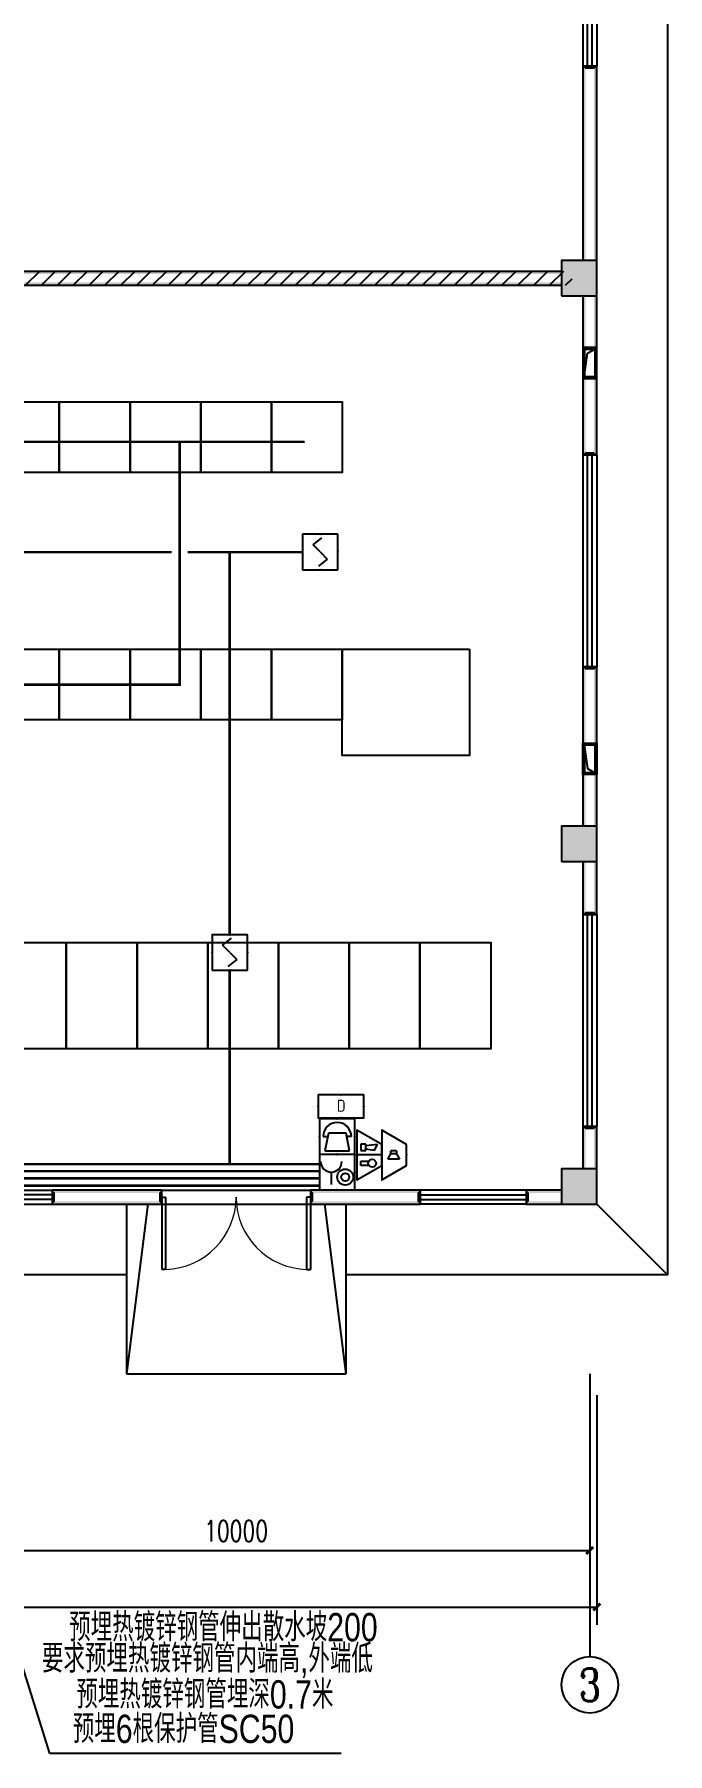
# Model space of a CAD drawing. Extents: x 5211311 to 5622788, y -441754 to -251897.
# Drawn here: x 5551822 to 5560773, y -405809 to -381486 of the extents above; entities that cross this region are included whole.
import ezdxf
from ezdxf.enums import TextEntityAlignment as Align

# ---------------------------------------------------------------- set-up
doc = ezdxf.new("R2010")
doc.units = 0
doc.header["$LTSCALE"] = 1000
doc.header["$MEASUREMENT"] = 0
doc.linetypes.add('DASH', pattern=[0.35, 0.25, -0.1])
doc.linetypes.add('DOTE', pattern=[2.42, 2, -0.2, 0.02, -0.2])
doc.layers.get('0').update_dxf_attribs({"linetype": 'CONTINUOUS'})
doc.layers.get('Defpoints').update_dxf_attribs({"linetype": 'CONTINUOUS'})
for name, color, linetype in [('AXIS_TEXT', 7, 'CONTINUOUS'), ('EQUIP-消防', 3, 'CONTINUOUS'), ('PUB_HATCH', 8, 'CONTINUOUS'), ('WIRE-消防', 5, 'CONTINUOUS'), ('WIRE-照明', 1, 'CONTINUOUS'), ('建筑底图', 251, 'CONTINUOUS'), ('电气', 3, 'CONTINUOUS')]:
    doc.layers.add(name, color=color, linetype=linetype)
doc.styles.add('_TCH_AXIS', font='COMPLEX', dxfattribs={"bigfont": 'GBCBIG'})
doc.styles.add('_TCH_DIM_T3', font='SIMPLEX', dxfattribs={"width": 0.705882, "bigfont": 'GBCBIG'})
doc.styles.add('COMPLEX', font='COMPLEX')
doc.styles.add('SCEI', font='hdtxt.shx', dxfattribs={"width": 0.8, "height": 400, "bigfont": 'hdhztxt.shx'})
doc.styles.get("Standard").update_dxf_attribs({"font": 'GBENOR', "bigfont": 'GBCBIG'})
doc.styles.add('TG_LINETYPE', font='SIMPLEX', dxfattribs={"width": 0.8, "height": 3, "bigfont": 'HZTXT'})
doc.linetypes.add('TG_BC', pattern='A,2,-0.85,["BC",TG_LINETYPE,S=0.1,R=0,X=-0.65,Y=-0.15],0', length=2.85)
doc.linetypes.add('TG_F', pattern='A,2,-0.4,["F",TG_LINETYPE,S=0.1,R=0,X=-0.28,Y=-0.15],0', length=2.4)
doc.dimstyles.new('_TCH_ARCH&&100', dxfattribs={"dimtxt": 297.5, "dimasz": 100, "dimexe": 250, "dimexo": 300, "dimgap": 126.25, "dimtad": 1, "dimdec": 0, "dimzin": 0, "dimdsep": 46, "dimtxsty": '_TCH_DIM_T3', "dimblk": 'ARCHTICK', "dimcen": 0.09, "dimclrt": 7, "dimazin": 2, "dimtfac": 1, "dimtdec": 0, "dimtix": 1, "dimtmove": 2, "dimatfit": 3, "dimfxl": 0, "dimtolj": 1, "dimtzin": 0, "dimarcsym": 0})

# ---------------------------------------------------------------- blocks, each defined once
blk = doc.blocks.new('$TCHSYS$WIN2D')
for p, q in [((-0.5, 0.5), (0.5, 0.5)), ((-0.5, 0.5), (-0.5, -0.5)), ((0.5, 0.5), (0.5, -0.5)), ((0.5, 0.1667), (-0.5, 0.1667)), ((0.5, -0.1667), (-0.5, -0.1667)), ((-0.5, -0.5), (0.5, -0.5))]:
    blk.add_line(p, q)
blk = doc.blocks.new('$DorLib2D$00000002')
for p, q in [((-0.5, 0), (-0.5, 0.4875)), ((-0.475, 0.4875), (-0.5, 0.4875)), ((-0.475, 0), (-0.475, 0.4875)), ((0.475, 0), (0.475, 0.4875)), ((0.475, 0.4875), (0.5, 0.4875)), ((0.5, 0), (0.5, 0.4875)), ((-0.5, 0), (-0.475, 0)), ((0.5, 0), (0.475, 0))]:
    blk.add_line(p, q)
at = {"lineweight": 13}
for centre, start, end in [((-0.4875, 0), 0, 88.53072), ((0.4875, 0), 91.46928, 180)]:
    blk.add_arc(centre, 0.4875, start, end, dxfattribs=at)
blk = doc.blocks.new('_FZH')
blk.add_lwpolyline([(-0.5, -0.5), (0.5, -0.5), (0.5, 0.5), (-0.5, 0.5)], close=True)
at = {"layer": 'PUB_HATCH'}
blk.add_solid([(-0.5, -0.5), (0.5, -0.5), (-0.5, 0.5), (0.5, 0.5)], dxfattribs=at)
blk = doc.blocks.new('_ArchTick')
at = {"color": 0, "linetype": 'ByBlock', "const_width": 0.4}
blk.add_lwpolyline([(-0.5, -0.5), (0.5, 0.5)], dxfattribs=at)
blk = doc.blocks.new('*D130')
at = {"layer": 'Defpoints', "color": 0, "transparency": 16777216}
for p in [(5549673, -400436), (5559673, -400436), (5559673, -402936)]:
    blk.add_point(p, dxfattribs=at)
at = {"layer": '建筑底图', "color": 0, "lineweight": -2, "transparency": 16777216}
for p, q in [((5549673, -400736), (5549673, -403186)), ((5559673, -400736), (5559673, -403186)), ((5549673, -402936), (5559673, -402936))]:
    blk.add_line(p, q, dxfattribs=at)
at = {"layer": '建筑底图', "color": 0, "lineweight": -2, "transparency": 16777216, "xscale": 100, "yscale": 100, "zscale": 100, "rotation": 180}
blk.add_blockref('_ArchTick', (5549673, -402936), dxfattribs=at)
at = {"layer": '建筑底图', "color": 0, "lineweight": -2, "transparency": 16777216, "xscale": 100, "yscale": 100, "zscale": 100}
blk.add_blockref('_ArchTick', (5559673, -402936), dxfattribs=at)
at = {"layer": '建筑底图', "color": 7, "transparency": 16777216, "insert": (5554673, -402661), "char_height": 297.5, "attachment_point": 5, "style": '_TCH_DIM_T3'}
blk.add_mtext('\\A1;10000', dxfattribs=at)
blk = doc.blocks.new('*D131')
at = {"layer": 'Defpoints', "color": 0, "transparency": 16777216}
for p in [(5541573, -400436), (5559773, -400436), (5559773, -403736)]:
    blk.add_point(p, dxfattribs=at)
at = {"layer": '建筑底图', "color": 0, "lineweight": -2, "transparency": 16777216}
for p, q in [((5541573, -400736), (5541573, -403986)), ((5559773, -400736), (5559773, -403986)), ((5541573, -403736), (5559773, -403736))]:
    blk.add_line(p, q, dxfattribs=at)
at = {"layer": '建筑底图', "color": 0, "lineweight": -2, "transparency": 16777216, "xscale": 100, "yscale": 100, "zscale": 100, "rotation": 180}
blk.add_blockref('_ArchTick', (5541573, -403736), dxfattribs=at)
at = {"layer": '建筑底图', "color": 0, "lineweight": -2, "transparency": 16777216, "xscale": 100, "yscale": 100, "zscale": 100}
blk.add_blockref('_ArchTick', (5559773, -403736), dxfattribs=at)
at = {"layer": '建筑底图', "color": 7, "transparency": 16777216, "insert": (5550673, -403461), "char_height": 297.5, "attachment_point": 5, "style": '_TCH_DIM_T3'}
blk.add_mtext('\\A1;18200', dxfattribs=at)
blk = doc.blocks.new('_AXISO')
blk.add_circle((0, 0), 0.5)
at = {"layer": 'AXIS_TEXT', "style": 'COMPLEX', "width": 1.041667}
blk.add_attdef('A', text='', height=0.56, dxfattribs=at).set_placement((-0.25, -0.28), (0.25, -0.28), align=Align.FIT)
blk = doc.blocks.new('$equip$00002679')
for p, q in [((-0.3, 0.699), (-0.703, 0)), ((-0.264, 0.249), (-0.304, 0.569)), ((-0.304, 0.569), (-0.128, 0.489)), ((0.3, 0.699), (-0.3, 0.699)), ((0.3, 0.699), (-0.3, 0.699)), ((-0.128, 0.489), (-0.168, 0.249)), ((0, 0.699), (0, 0)), ((0.703, 0), (0.3, 0.699)), ((-0.703, 0), (0.703, 0)), ((-0.304, 0.249), (-0.304, 0.113)), ((-0.128, 0.249), (-0.304, 0.249)), ((-0.304, 0.113), (-0.128, 0.113)), ((-0.128, 0.113), (-0.128, 0.249)), ((0.174, 0.11), (0.174, 0.338)), ((0.294, 0.11), (0.174, 0.11)), ((0.294, 0.338), (0.294, 0.11))]:
    blk.add_line(p, q)
at = {"const_width": 0.04}
for points in [[(-0.299, 0.699), (0.301, 0.699), (0.703, 0), (-0.702, 0), (-0.299, 0.699), (0.301, 0.699)], [(-0.3, 0.699), (0.3, 0.699), (0.703, 0), (-0.703, 0), (-0.3, 0.699), (0.3, 0.699)]]:
    blk.add_lwpolyline(points, dxfattribs=at)
blk.add_circle((0.234, 0.43), 0.111)
for p in [(0, 0.699), (-0.501, 0.349), (0, 0), (0.502, 0.349)]:
    blk.add_point(p)
at = {"color": 7, "flags": 1}
for tag, height, p in [('B', 0.4, (0.961, 0.299)), ('A', 0.00002, (0, 0))]:
    blk.add_attdef(tag, text='', height=height, dxfattribs=at).set_placement(p, align=Align.MIDDLE_CENTER)
blk = doc.blocks.new('$equip$00002677')
for p, q in [((-0.3, 0.699), (-0.703, 0)), ((0.3, 0.699), (-0.3, 0.699)), ((-0.036, 0.421), (0.118, 0.503)), ((0.118, 0.503), (0.118, 0.173)), ((0.703, 0), (0.3, 0.699)), ((-0.703, 0), (0.703, 0)), ((-0.117, 0.421), (-0.117, 0.26)), ((-0.117, 0.421), (-0.036, 0.421)), ((-0.036, 0.26), (-0.117, 0.26)), ((-0.036, 0.421), (-0.036, 0.26)), ((0.118, 0.173), (-0.036, 0.26))]:
    blk.add_line(p, q)
at = {"const_width": 0.04}
blk.add_lwpolyline([(-0.3, 0.699), (0.3, 0.699), (0.703, 0), (-0.703, 0), (-0.3, 0.699), (0.3, 0.699)], dxfattribs=at)
blk.add_lwpolyline([(-0.3, 0.699), (0.3, 0.699), (0.703, 0), (-0.703, 0), (-0.3, 0.699), (0.3, 0.699)], dxfattribs=at)
for p in [(0, 0.699), (-0.501, 0.349), (0, 0), (0.502, 0.349)]:
    blk.add_point(p)
at = {"color": 7, "flags": 1}
for tag, height, p in [('B', 0.4, (0.961, 0.299)), ('A', 0.00002, (0, 0))]:
    blk.add_attdef(tag, text='', height=height, dxfattribs=at).set_placement(p, align=Align.MIDDLE_CENTER)
blk = doc.blocks.new('$equip$00002658')
for p, q in [((0.5, 1), (-0.5, 1)), ((-0.5, 1), (-0.5, 0)), ((0.5, 0), (0.5, 1)), ((-0.4, 0.5), (-0.27, 0.5)), ((-0.25, 0.6), (-0.35, 0.1)), ((0.25, 0.6), (-0.25, 0.6)), ((0.35, 0.1), (0.25, 0.6)), ((0.4, 0.5), (0.27, 0.5)), ((-0.5, 0), (0.5, 0)), ((-0.35, 0.1), (0.35, 0.1))]:
    blk.add_line(p, q)
at = {"const_width": 0.04}
blk.add_lwpolyline([(-0.5, 1), (0.5, 1), (0.5, 0), (-0.5, 0), (-0.5, 1), (0.5, 1)], dxfattribs=at)
blk.add_arc((0, 0.5), 0.4, 0, 180)
for p in [(0, 1), (-0.5, 0.5), (0.5, 0.5), (0, 0)]:
    blk.add_point(p)
at = {"color": 7, "flags": 1}
for tag, height, p in [('B', 0.4, (0.762, 0.292)), ('A', 0.00002, (0, 0))]:
    blk.add_attdef(tag, text='', height=height, dxfattribs=at).set_placement(p, align=Align.MIDDLE_CENTER)
blk = doc.blocks.new('$equip$00002655')
for p, q in [((-0.5, 1), (-0.5, 0)), ((0.5, 1), (-0.5, 1)), ((0.5, 0), (0.5, 1)), ((-0.169, 0.5), (-0.169, 0.15)), ((-0.5, 0), (0.5, 0))]:
    blk.add_line(p, q)
at = {"const_width": 0.04}
blk.add_lwpolyline([(-0.5, 1), (0.5, 1), (0.5, 0), (-0.5, 0), (-0.5, 1), (0.5, 1)], dxfattribs=at)
for radius in [0.226, 0.113]:
    blk.add_circle((0.227, 0.36), radius)
blk.add_arc((-0.169, 0.8), 0.3, 180, 0)
for p in [(0, 1), (-0.5, 0.5), (0.5, 0.5), (0, 0)]:
    blk.add_point(p)
at = {"color": 7, "flags": 1}
for tag, height, p in [('B', 0.4, (0.762, 0.292)), ('A', 0.00002, (0, 0))]:
    blk.add_attdef(tag, text='', height=height, dxfattribs=at).set_placement(p, align=Align.MIDDLE_CENTER)
blk = doc.blocks.new('$equip$00002778')
for p, q in [((0.65, 0.65), (-0.65, 0.65)), ((-0.65, 0.65), (-0.65, 0)), ((0.65, 0), (0.65, 0.65)), ((-0.65, 0), (0.65, 0))]:
    blk.add_line(p, q)
at = {"const_width": 0.04}
blk.add_lwpolyline([(-0.65, 0.65), (-0.65, 0), (0.65, 0), (0.65, 0.65), (-0.65, 0.65), (-0.65, 0)], dxfattribs=at)
for p in [(0, 0.65), (-0.65, 0.325), (0, 0), (0.65, 0.325)]:
    blk.add_point(p)
at = {"color": 7}
blk.add_attdef('$TEXT$', text='', height=0.34, dxfattribs=at).set_placement((0.006, 0.343), align=Align.MIDDLE_CENTER)
at = {"color": 7, "flags": 1}
for tag, height, p in [('A', 0.00002, (0, 0)), ('B', 0.4, (0.905, 0.246))]:
    blk.add_attdef(tag, text='', height=height, dxfattribs=at).set_placement(p, align=Align.MIDDLE_CENTER)
blk = doc.blocks.new('$equip$00002649')
for p, q in [((-0.5, 0.5), (-0.5, -0.5)), ((0.5, 0.5), (-0.5, 0.5)), ((0.5, -0.5), (0.5, 0.5)), ((-0.2, 0.2), (0.05, 0.4)), ((0, 0), (-0.2, 0.2)), ((0, 0), (0.2, -0.2)), ((0.2, -0.2), (-0.05, -0.4)), ((-0.5, -0.5), (0.5, -0.5))]:
    blk.add_line(p, q)
at = {"const_width": 0.04}
blk.add_lwpolyline([(-0.5, 0.5), (0.5, 0.5), (0.5, -0.5), (-0.5, -0.5), (-0.5, 0.5), (0.5, 0.5)], dxfattribs=at)
for p in [(0, 0.5), (-0.5, 0), (0.5, 0), (0, -0.5)]:
    blk.add_point(p)
at = {"color": 7, "flags": 1}
for tag, height, p in [('A', 0.00002, (0, 0)), ('B', 0.4, (0.762, -0.208))]:
    blk.add_attdef(tag, text='', height=height, dxfattribs=at).set_placement(p, align=Align.MIDDLE_CENTER)

msp = doc.modelspace()

# ---------------------------------------------------------------- hatches: boundary and pattern name
at = {"layer": '建筑底图'}
for points in [[(5559773, -381935.6), (5559573, -381935.6), (5559613, -381975.6), (5559733, -381975.6)], [(5559573, -384685.6), (5559613, -384685.6), (5559613, -381975.6), (5559573, -381935.6)], [(5559733, -384685.6), (5559773, -384685.6), (5559773, -381935.6), (5559733, -381975.6)], [(5559773, -384685.6), (5559273, -384685.6), (5559313, -384725.6), (5559733, -384725.6)], [(5559273, -384685.6), (5559273, -385185.6), (5559313, -385145.6), (5559313, -384725.6)], [(5559773, -385185.6), (5559773, -384685.6), (5559733, -384725.6), (5559733, -385145.6)], [(5559273, -384875.6), (5559273, -384835.6), (5549923, -384835.6), (5549923, -384875.6)], [(5559273, -385035.6), (5559273, -384995.6), (5549923, -384995.6), (5549923, -385035.6)], [(5559273, -385185.6), (5559773, -385185.6), (5559733, -385145.6), (5559313, -385145.6)], [(5559613, -385185.6), (5559573, -385185.6), (5559573, -387435.6), (5559613, -387395.6)], [(5559773, -385185.6), (5559733, -385185.6), (5559733, -387395.6), (5559773, -387435.6)], [(5559573, -387435.6), (5559773, -387435.6), (5559733, -387395.6), (5559613, -387395.6)], [(5559773, -390435.6), (5559573, -390435.6), (5559613, -390475.6), (5559733, -390475.6)], [(5559573, -392685.6), (5559613, -392685.6), (5559613, -390475.6), (5559573, -390435.6)], [(5559733, -392685.6), (5559773, -392685.6), (5559773, -390435.6), (5559733, -390475.6)], [(5559773, -392685.6), (5559273, -392685.6), (5559313, -392725.6), (5559733, -392725.6)], [(5559273, -392685.6), (5559273, -393185.6), (5559313, -393145.6), (5559313, -392725.6)], [(5559773, -393185.6), (5559773, -392685.6), (5559733, -392725.6), (5559733, -393145.6)], [(5559273, -393185.6), (5559773, -393185.6), (5559733, -393145.6), (5559313, -393145.6)], [(5559613, -393185.6), (5559573, -393185.6), (5559573, -393935.6), (5559613, -393895.6)], [(5559773, -393185.6), (5559733, -393185.6), (5559733, -393895.6), (5559773, -393935.6)], [(5559573, -393935.6), (5559773, -393935.6), (5559733, -393895.6), (5559613, -393895.6)], [(5559773, -396935.6), (5559573, -396935.6), (5559613, -396975.6), (5559733, -396975.6)], [(5559573, -397535.6), (5559613, -397535.6), (5559613, -396975.6), (5559573, -396935.6)], [(5559733, -397535.6), (5559773, -397535.6), (5559773, -396935.6), (5559733, -396975.6)], [(5559773, -397535.6), (5559273, -397535.6), (5559313, -397575.6), (5559733, -397575.6)], [(5559273, -397535.6), (5559273, -398035.6), (5559313, -397995.6), (5559313, -397575.6)], [(5559773, -398035.6), (5559773, -397535.6), (5559733, -397575.6), (5559733, -397995.6)], [(5553623, -397835.6), (5552073, -397835.6), (5552113, -397875.6), (5553583, -397875.6)], [(5552073, -397835.6), (5552073, -398035.6), (5552113, -397995.6), (5552113, -397875.6)], [(5553623, -398035.6), (5553623, -397835.6), (5553583, -397875.6), (5553583, -397995.6)], [(5557273, -397835.6), (5555723, -397835.6), (5555763, -397875.6), (5557233, -397875.6)], [(5555723, -397835.6), (5555723, -398035.6), (5555763, -397995.6), (5555763, -397875.6)], [(5557273, -398035.6), (5557273, -397835.6), (5557233, -397875.6), (5557233, -397995.6)], [(5559273, -397875.6), (5559273, -397835.6), (5558773, -397835.6), (5558813, -397875.6)], [(5558773, -397835.6), (5558773, -398035.6), (5558813, -397995.6), (5558813, -397875.6)], [(5552073, -398035.6), (5553623, -398035.6), (5553583, -397995.6), (5552113, -397995.6)], [(5555723, -398035.6), (5557273, -398035.6), (5557233, -397995.6), (5555763, -397995.6)], [(5559273, -398035.6), (5559273, -397995.6), (5558813, -397995.6), (5558773, -398035.6)], [(5559273, -398035.6), (5559773, -398035.6), (5559733, -397995.6), (5559313, -397995.6)]]:
    msp.add_hatch(color=256, dxfattribs=at).paths.add_polyline_path(points)
h = msp.add_hatch(dxfattribs=at)
h.set_pattern_fill('ANSI31', color=256, scale=100)
h.set_pattern_definition([(45, (-5205293.82, 233264.1), (-112.2532015, 112.2532015), [])])
h.paths.add_polyline_path([(5549423, -384835.6), (5541923, -384835.6), (5541923, -385035.6), (5549423, -385035.6)])
h.paths.add_polyline_path([(5549923, -385035.6), (5559423, -385035.6), (5559423, -384835.6), (5549923, -384835.6)], flags=16)

# ---------------------------------------------------------------- linework, layer by layer
at = {"color": 3}
for p, q in [((5552042.1, -405809.2), (5550376.5, -400506)), ((5556158.7, -405809.2), (5552042.1, -405809.2))]:
    msp.add_line(p, q, dxfattribs=at)
at = {"color": 0}
for points in [[(5551174.1, -386685.6), (5552174.1, -386685.6), (5552174.1, -387685.6), (5551174.1, -387685.6)], [(5552174.1, -386685.6), (5553174.1, -386685.6), (5553174.1, -387685.6), (5552174.1, -387685.6)], [(5553174.1, -386685.6), (5554174.1, -386685.6), (5554174.1, -387685.6), (5553174.1, -387685.6)], [(5554174.1, -386685.6), (5555174.1, -386685.6), (5555174.1, -387685.6), (5554174.1, -387685.6)], [(5555174.1, -386685.6), (5556174.1, -386685.6), (5556174.1, -387685.6), (5555174.1, -387685.6)], [(5551174.1, -390185.6), (5552174.1, -390185.6), (5552174.1, -391185.6), (5551174.1, -391185.6)], [(5552174.1, -390185.6), (5553174.1, -390185.6), (5553174.1, -391185.6), (5552174.1, -391185.6)], [(5553174.1, -390185.6), (5554174.1, -390185.6), (5554174.1, -391185.6), (5553174.1, -391185.6)], [(5554174.1, -390185.6), (5555174.1, -390185.6), (5555174.1, -391185.6), (5554174.1, -391185.6)], [(5555174.1, -390185.6), (5556174.1, -390185.6), (5556174.1, -391185.6), (5555174.1, -391185.6)], [(5557974.1, -390185.6), (5557974.1, -391685.6), (5556174.1, -391685.6), (5556174.1, -390185.6)], [(5551272.6, -394335.9), (5552272.6, -394335.9), (5552272.6, -395835.9), (5551272.6, -395835.9)], [(5552272.6, -394335.9), (5553272.6, -394335.9), (5553272.6, -395835.9), (5552272.6, -395835.9)], [(5553272.6, -394335.9), (5554272.6, -394335.9), (5554272.6, -395835.9), (5553272.6, -395835.9)], [(5554272.6, -394335.9), (5555272.6, -394335.9), (5555272.6, -395835.9), (5554272.6, -395835.9)], [(5555272.6, -394335.9), (5556272.6, -394335.9), (5556272.6, -395835.9), (5555272.6, -395835.9)], [(5556272.6, -394335.9), (5557272.6, -394335.9), (5557272.6, -395835.9), (5556272.6, -395835.9)], [(5557272.6, -394335.9), (5558272.6, -394335.9), (5558272.6, -395835.9), (5557272.6, -395835.9)]]:
    msp.add_lwpolyline(points, close=True, dxfattribs=at)
at = {"layer": 'WIRE-消防', "color": 6, "linetype": 'DOTE', "const_width": 35}
for points in [[(5555641.6, -387249.2), (5543534.8, -387249.2)], [(5543656.5, -390685.6), (5553875.9, -390685.6), (5553875.9, -387249.2)]]:
    msp.add_lwpolyline(points, dxfattribs=at)
at = {"layer": 'WIRE-消防', "color": 5, "linetype": 'Continuous', "const_width": 35}
for points in [[(5550976.3, -388811.8), (5553763.4, -388811.8)], [(5553988.4, -388811.8), (5555612.2, -388811.8)], [(5554582.8, -394223.2), (5554582.8, -388811.8)], [(5554582.8, -397469.4), (5554582.8, -394723.2)], [(5550703.2, -397469.4), (5555852.8, -397469.4)]]:
    msp.add_lwpolyline(points, dxfattribs=at)
at = {"layer": 'WIRE-消防', "color": 3, "linetype": 'TG_F', "const_width": 35}
msp.add_lwpolyline([(5550703.2, -397669.6), (5555852.8, -397669.6)], dxfattribs=at)
at = {"layer": 'WIRE-照明', "color": 1, "linetype": 'DASH', "const_width": 35}
msp.add_lwpolyline([(5550703.2, -397569.5), (5555852.8, -397569.5)], dxfattribs=at)
at = {"layer": 'WIRE-照明', "color": 4, "linetype": 'TG_BC', "const_width": 35}
msp.add_lwpolyline([(5555852.8, -397774.1), (5550703.2, -397774.1)], dxfattribs=at)
at = {"layer": '建筑底图'}
for p, q in [((5559773, -381935.6), (5559573, -381935.6)), ((5559573, -381935.6), (5559573, -384685.6)), ((5559773, -384685.6), (5559773, -381935.6)), ((5549923, -384835.6), (5559273, -384835.6)), ((5549923, -385035.6), (5559273, -385035.6)), ((5559573, -385185.6), (5559573, -387435.6)), ((5559773, -387435.6), (5559773, -385185.6)), ((5559573, -387435.6), (5559773, -387435.6)), ((5559773, -390435.6), (5559573, -390435.6)), ((5559573, -390435.6), (5559573, -392685.6)), ((5559773, -392685.6), (5559773, -390435.6)), ((5559573, -393185.6), (5559573, -393935.6)), ((5559773, -393935.6), (5559773, -393185.6)), ((5559573, -393935.6), (5559773, -393935.6)), ((5559773, -396935.6), (5559573, -396935.6)), ((5559573, -396935.6), (5559573, -397535.6)), ((5559773, -397535.6), (5559773, -396935.6)), ((5553623, -397835.6), (5552073, -397835.6)), ((5552073, -397835.6), (5552073, -398035.6)), ((5553623, -397835.6), (5555723, -397835.6)), ((5553623, -398035.6), (5553623, -397835.6)), ((5557273, -397835.6), (5555723, -397835.6)), ((5555723, -397835.6), (5555723, -398035.6)), ((5557273, -398035.6), (5557273, -397835.6)), ((5559273, -397835.6), (5558773, -397835.6)), ((5558773, -397835.6), (5558773, -398035.6)), ((5552073, -398035.6), (5553623, -398035.6)), ((5553423, -398035.6), (5553123, -400435.6)), ((5553123, -398035.6), (5553123, -400435.6)), ((5553623, -398035.6), (5555723, -398035.6)), ((5555723, -398035.6), (5557273, -398035.6)), ((5555923, -398035.6), (5556223, -400435.6)), ((5556223, -398035.6), (5556223, -400435.6)), ((5558773, -398035.6), (5559273, -398035.6)), ((5559773, -398035.6), (5560773, -399035.6)), ((5553123, -400435.6), (5556223, -400435.6)), ((5559673, -400435.6), (5559673, -404435.6))]:
    msp.add_line(p, q, dxfattribs=at)
for points in [[(5540573, -378885.6), (5540573, -374835.6), (5560773, -374835.6), (5560773, -399035.6), (5556223, -399035.6)], [(5559773, -386355.6), (5559773, -385915.6), (5559573, -385915.6), (5559573, -386355.6), (5559773, -386355.6)], [(5559593, -386335.6), (5559639.5, -385997.5), (5559753, -385935.6)], [(5559773, -391515.6), (5559773, -391955.6), (5559573, -391955.6), (5559573, -391515.6), (5559773, -391515.6)], [(5559593, -391535.6), (5559639.5, -391873.7), (5559753, -391935.6)], [(5553123, -399035.6), (5547223, -399035.6)]]:
    msp.add_lwpolyline(points, dxfattribs=at)
at = {"layer": '建筑底图', "const_width": 40}
for points in [[(5559753, -386335.6), (5559753, -385935.6), (5559593, -385935.6), (5559593, -386335.6)], [(5559753, -391535.6), (5559753, -391935.6), (5559593, -391935.6), (5559593, -391535.6)]]:
    msp.add_lwpolyline(points, close=True, dxfattribs=at)

# ---------------------------------------------------------------- block references
at = {"layer": 'EQUIP-消防', "xscale": 500, "yscale": 500, "zscale": 500}
for name, p in [('$equip$00002649', (5555862.2, -388808.8)), ('$equip$00002649', (5554582.8, -394473.2)), ('$equip$00002658', (5556102.6, -397329.8)), ('$equip$00002655', (5556102.8, -397832.1))]:
    msp.add_blockref(name, p, dxfattribs=at)
msp.add_blockref('$equip$00002778', (5556155.9, -396815.5), dxfattribs=at).add_auto_attribs({'$TEXT$': 'D'})
at = {"layer": 'EQUIP-消防', "xscale": 500, "yscale": 500, "zscale": 500, "rotation": 270}
for name, p in [('$equip$00002679', (5556382.1, -397339.6)), ('$equip$00002677', (5556731.4, -397339.7))]:
    msp.add_blockref(name, p, dxfattribs=at)
at = {"layer": '建筑底图', "xscale": 3000, "yscale": -200, "zscale": 3000}
for p, rotation in [((5559673, -380435.6), 269.9999999999763), ((5559673, -388935.6), 269.9999999999733), ((5559673, -395435.6), 269.9999999999786)]:
    msp.add_blockref('$TCHSYS$WIN2D', p, dxfattribs=dict(at, rotation=rotation))
at = {"layer": '建筑底图'}
for name, p, xscale, yscale, zscale in [('_FZH', (5559523, -384935.6), 500, 500, 500), ('_FZH', (5559523, -392935.6), 500, 500, 500), ('_FZH', (5559523, -397785.6), 500, 500, 500), ('$TCHSYS$WIN2D', (5551323, -397935.6), 1500, 200, 1500), ('$TCHSYS$WIN2D', (5558023, -397935.6), -1500, 200, -1500), ('$DorLib2D$00000002', (5554673, -397935.6), -2100, -2100, -2100)]:
    msp.add_blockref(name, p, dxfattribs=dict(at, xscale=xscale, yscale=yscale, zscale=zscale))
ref = msp.add_blockref('_AXISO', (5559673, -404835.6), dxfattribs=dict(at, xscale=800, yscale=800, zscale=800))
ref.add_attrib('A', '3', dxfattribs={"layer": 'AXIS_TEXT', "color": 0, "height": 465.9, "style": '_TCH_AXIS'}).set_placement((5559517.7, -405068.6), (5559828.4, -405068.6), align=Align.FIT)

# ---------------------------------------------------------------- texts
at = {"layer": '电气', "color": 6, "linetype": 'Continuous', "style": 'SCEI', "width": 0.8}
for s, p in [('预埋热镀锌钢管伸出散水坡200', (5552313.2, -404220.1)), ('要求预埋热镀锌钢管内端高,外端低', (5551928.1, -404663.3)), ('预埋热镀锌钢管埋深0.7米', (5552414.7, -405171)), ('预埋6根保护管SC50', (5552364, -405658.6))]:
    msp.add_text(s, height=400, dxfattribs=at).set_placement(p)

# ---------------------------------------------------------------- dimensions: what is measured, and where the dimension line sits
at = {"layer": '建筑底图'}
for p1, p2, distance, picture, middle in [((5541573, -400435.6), (5559773, -400435.6), -3300, '*D131', (5550673, -403460.6)), ((5549673, -400435.6), (5559673, -400435.6), -2500, '*D130', (5554673, -402660.6))]:
    dim = msp.add_aligned_dim(p1=p1, p2=p2, distance=distance, dimstyle='_TCH_ARCH&&100', dxfattribs=at)
    dim.commit()
    dim.dimension.update_dxf_attribs({"geometry": picture, "text_midpoint": middle})

doc.saveas('drawing.dxf')
